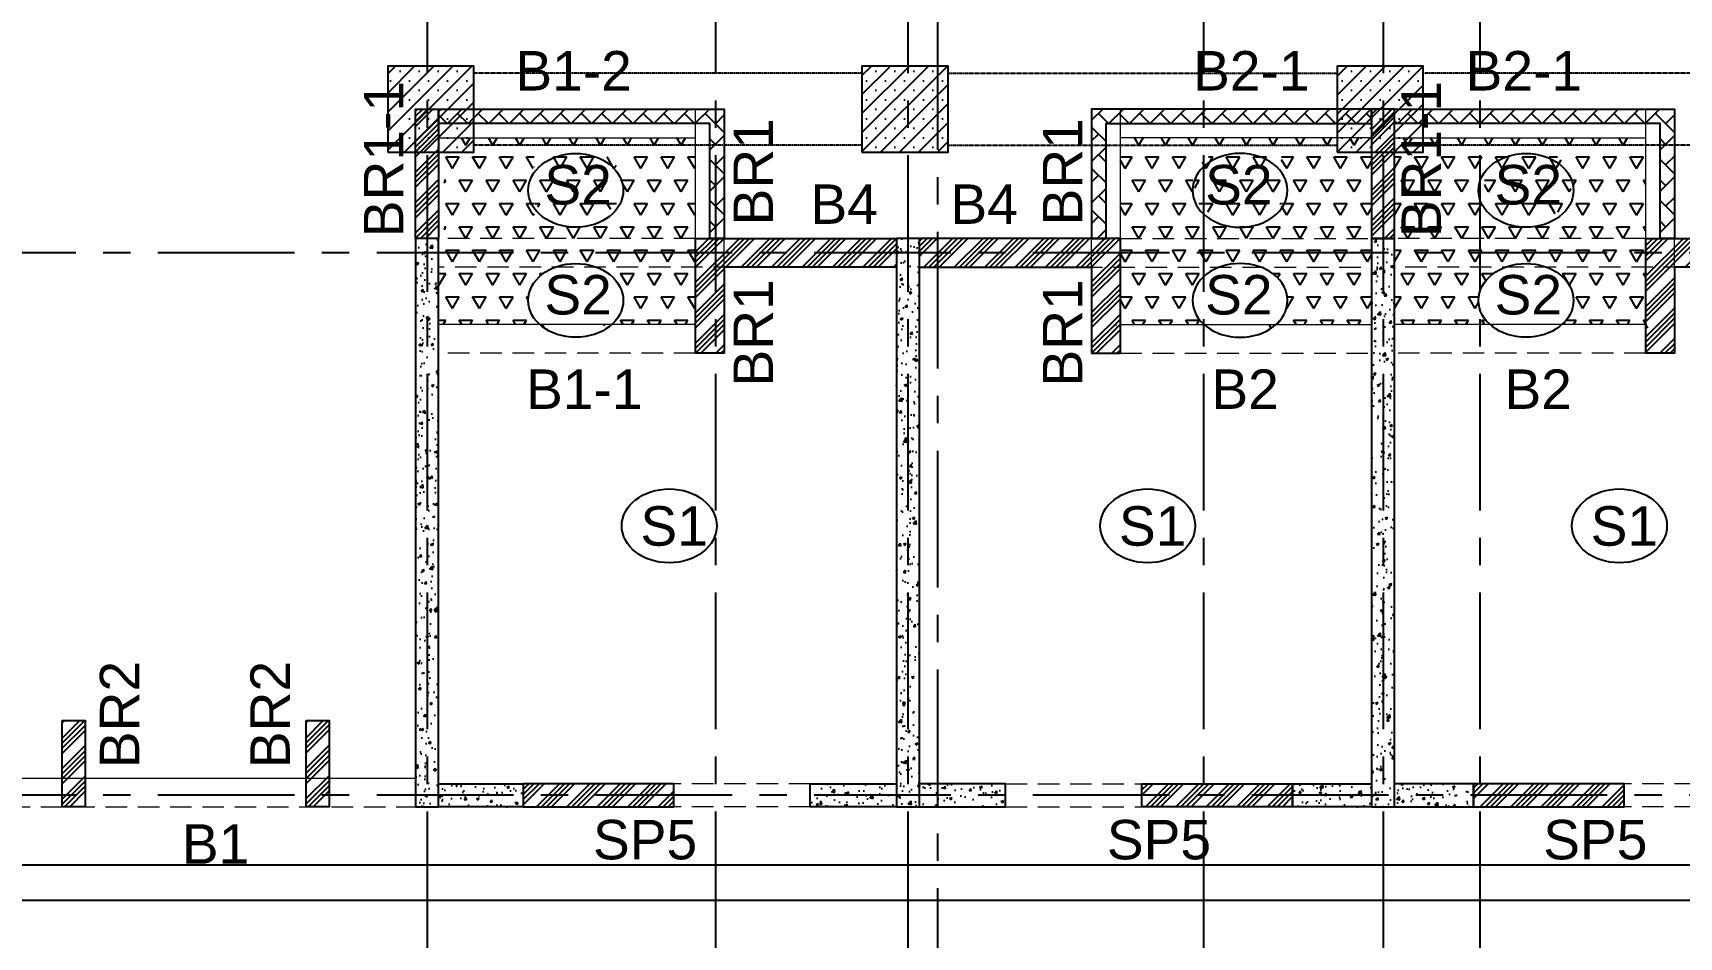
# Model space of a CAD drawing. Header units: inches. Extents: x 278200 to 407749, y -182622 to -96622.
# Drawn here: x 302675 to 314143, y -145961 to -139662 of the extents above; entities that cross this region are included whole.
import ezdxf

# ---------------------------------------------------------------- set-up
doc = ezdxf.new("R2010")
doc.units = ezdxf.units.IN
doc.header["$MEASUREMENT"] = 0
for name, pattern in [('CENTER', [50.8, 31.75, -6.35, 6.35, -6.35]), ('DASHED2', [9.525, 6.35, -3.175]), ('Hidden', [3, 2, -1])]:
    doc.linetypes.add(name, pattern=pattern)
for name, color, linetype in [('160 R.C. WALL HAT', 8, 'Continuous'), ('160 R.C.WALL', 6, 'Continuous'), ('5', 2, 'Continuous'), ('AR-Column', 40, 'Continuous'), ('AR-Hidden', 251, 'DASHED2'), ('BAL. PARAPET WALL', 4, 'Continuous'), ('BEAM TEXT', 4, 'Continuous'), ('DIM', 251, 'Continuous'), ('GRID', 8, 'CENTER'), ('NON S.WALL HATCH', 8, 'Continuous'), ('NON STRUC R.C.WALL', 6, 'Continuous'), ('NON.STRUC.R.C.WALLS', 1, 'Continuous'), ('PARAPET WALL', 4, 'Continuous'), ('SLAB ARROW', 5, 'Continuous'), ('SPANRAL BEAM', 3, 'Continuous'), ('SUNKEN', 8, 'Continuous')]:
    doc.layers.add(name, color=color, linetype=linetype)
for name, color, linetype, lineweight in [('BEAMS', 3, 'Continuous', 0), ('SLAB CIR', 1, 'Continuous', 25), ('SLAB TXT', 3, 'Continuous', 0)]:
    doc.layers.add(name, color=color, linetype=linetype, lineweight=lineweight)
doc.styles.add('T300', font='sanss___.ttf', dxfattribs={"height": 350})
pattern_1 = [(45, (2631098.34, -262874.72), (-106.066017, 106.066017), []), (45, (2631133.7, -262874.72), (-106.066017, 106.066017), []), (45, (2631169.05, -262874.72), (-106.066017, 106.066017), []), (45, (2631204.41, -262874.72), (-106.066017, 106.066017), [])]
pattern_2 = [(60, (2581941.19, -367452.33), (-93.75, 162.379763), [93.75, -93.75]), (120, (2581941.19, -367452.33), (-187.5, 1e-07), [93.75, -93.75]), (0, (2581894.31, -367371.14), (93.75, 162.379763), [93.75, -93.75])]
pattern_3 = [(45, (2626358.34, -262314.72), (-106.066017, 106.066017), []), (45, (2626393.7, -262314.72), (-106.066017, 106.066017), []), (45, (2626429.05, -262314.72), (-106.066017, 106.066017), []), (45, (2626464.41, -262314.72), (-106.066017, 106.066017), [])]
pattern_4 = [(45, (2626358.34, -262274.72), (-106.066017, 106.066017), []), (45, (2626393.7, -262274.72), (-106.066017, 106.066017), []), (45, (2626429.05, -262274.72), (-106.066017, 106.066017), []), (45, (2626464.41, -262274.72), (-106.066017, 106.066017), [])]
pattern_5 = [(315, (808682.01, 1984864.57), (143.684098, -4e-14), [304.8, -101.6]), (45, (808753.85, 1984792.73), (143.684098, -4e-14), [304.8, -101.6])]
pattern_6 = [(50, (2464819.82, 90702.12), (179.315046, -15.688034), [18.75, -206.25]), (355, (2464819.82, 90702.12), (-34.687833, 188.048033), [15, -165]), (100.4514445, (2464834.76, 90700.82), (144.627212, 172.359998), [15.935048, -175.285528]), (46.1842, (2464819.82, 90752.12), (266.810333, -41.37982), [28.125, -309.375]), (96.635635, (2464842.05, 90748.67), (233.665486, 243.52965), [23.902586, -262.92844]), (351.184164, (2464819.82, 90752.12), (233.665486, 243.52965), [22.5, -247.5]), (21, (2464844.82, 90739.62), (149.226763, -100.654723), [18.75, -206.25]), (326, (2464844.82, 90739.62), (60.828833, 181.287511), [15, -165]), (71.451445, (2464857.25, 90731.23), (210.055594, 80.632788), [15.935047, -175.285528]), (37.5, (2464819.816, 90702.12), (3.0399638, 83.2234635), [0, -163, 0, -167.5, 0, -165.625]), (7.5, (2464819.82, 90702.12), (65.7673844, 98.602928), [0, -95.5, 0, -159.25, 0, -63.125]), (327.5, (2464764.066, 90702.12), (133.455609, -5.638718), [0, -62.5, 0, -195, 0, -258.75]), (317.5, (2464739.07, 90702.12), (145.7965423, 25.0262456), [0, -81.25, 0, -129.5, 0, -183.75])]
pattern_7 = [(45, (-131825.64, 75915.45), (-66.29126, 66.29126), []), (45, (-131759.35, 75915.45), (-66.29126, 66.29126), [0, -93.75])]

# ---------------------------------------------------------------- blocks, each defined once
blk = doc.blocks.new('A$C02A55DAE')
at = {"layer": 'NON S.WALL HATCH'}
h = blk.add_hatch(dxfattribs=at)
h.set_pattern_fill('SACNCR', color=256, scale=1000)
h.set_pattern_definition(pattern_7)
h.paths.add_polyline_path([(19886, 600), (20486, 600), (20486, 1200), (19886, 1200)])
h = blk.add_hatch(dxfattribs=at)
h.set_pattern_fill('SACNCR', color=256, scale=1000)
h.set_pattern_definition(pattern_7)
h.paths.add_polyline_path([(23190, 600), (23790, 600), (23790, 1200), (23190, 1200)])
h = blk.add_hatch(dxfattribs=at)
h.set_pattern_fill('SACNCR', color=256, scale=1000)
h.set_pattern_definition(pattern_7)
h.paths.add_polyline_path([(26500, 600), (27100, 600), (27100, 1200), (26500, 1200)])
at = {"layer": 'AR-Column', "color": 4, "elevation": -29}
for points in [[(19886, 600), (20486, 600), (20486, 1200), (19886, 1200)], [(23190, 600), (23790, 600), (23790, 1200), (23190, 1200)], [(26500, 600), (27100, 600), (27100, 1200), (26500, 1200)]]:
    blk.add_lwpolyline(points, close=True, dxfattribs=at)
at = {"layer": 'AR-Hidden', "ltscale": 0.009}
for p, q in [((23196, 1150, -29), (20486, 1150, -29)), ((23784, 1150, -29), (26494, 1150, -29)), ((29816, 1150, -29), (27106, 1150, -29)), ((23196, 650, -29), (20486, 650, -29)), ((23784, 650, -29), (26494, 650, -29)), ((29816, 650, -29), (27106, 650, -29))]:
    blk.add_line(p, q, dxfattribs=at)

msp = doc.modelspace()

# ---------------------------------------------------------------- hatches: boundary and pattern name
at = {"layer": '160 R.C. WALL HAT'}
h = msp.add_hatch(dxfattribs=at)
h.set_pattern_fill('AR-CONC', color=256, scale=25)
h.set_pattern_definition(pattern_6)
h.paths.add_polyline_path([(305500.7, -141093.7), (305340.7, -141093.7), (305340.7, -145053.7), (305500.7, -145053.7)])
h = msp.add_hatch(dxfattribs=at)
h.set_pattern_fill('AR-CONC', color=256, scale=25)
h.set_pattern_definition(pattern_6)
h.paths.add_polyline_path([(308850.7, -141093.7), (308690.7, -141093.7), (308690.7, -145053.7), (308850.7, -145053.7)])
h = msp.add_hatch(dxfattribs=at)
h.set_pattern_fill('AR-CONC', color=256, scale=25)
h.set_pattern_definition(pattern_6)
h.paths.add_polyline_path([(312160.7, -141093.7), (312000.7, -141093.7), (312000.7, -145053.7), (312160.7, -145053.7)])
h = msp.add_hatch(dxfattribs=at)
h.set_pattern_fill('AR-CONC', color=256, scale=25)
h.set_pattern_definition(pattern_6)
h.paths.add_polyline_path([(305500.7, -144893.7), (306090.7, -144893.7), (306090.7, -145053.7), (305500.7, -145053.7)])
h = msp.add_hatch(dxfattribs=at)
h.set_pattern_fill('AR-CONC', color=256, scale=25)
h.set_pattern_definition(pattern_6)
h.paths.add_polyline_path([(308090.7, -144893.7), (308090.7, -145053.7), (308690.7, -145053.7), (308690.7, -144893.7)])
h = msp.add_hatch(dxfattribs=at)
h.set_pattern_fill('AR-CONC', color=256, scale=25)
h.set_pattern_definition(pattern_6)
h.paths.add_polyline_path([(309450.7, -145053.7), (309450.7, -144893.7), (308850.7, -144893.7), (308850.7, -145053.7)])
h = msp.add_hatch(dxfattribs=at)
h.set_pattern_fill('AR-CONC', color=256, scale=25)
h.set_pattern_definition(pattern_6)
h.paths.add_polyline_path([(311450.7, -144893.7), (311450.7, -145053.7), (312000.7, -145053.7), (312000.7, -144893.7)])
h = msp.add_hatch(dxfattribs=at)
h.set_pattern_fill('AR-CONC', color=256, scale=25)
h.set_pattern_definition(pattern_6)
h.paths.add_polyline_path([(312710.7, -144893.7), (312710.7, -145053.7), (312160.7, -145053.7), (312160.7, -144893.7)])
at = {"layer": 'BAL. PARAPET WALL'}
h = msp.add_hatch(dxfattribs=at)
h.set_pattern_fill('AR-HBONE', color=256, angle=-90, style=0)
h.set_pattern_definition([(315, (802062.01, 1984864.57), (143.684098, -4e-14), [304.8, -101.6]), (45, (802133.85, 1984792.73), (143.684098, -4e-14), [304.8, -101.6])])
h.paths.add_polyline_path([(305500.7, -140293.7), (305500.7, -140193.7), (307490.7, -140193.7), (307490.7, -141093.7), (307390.7, -141093.7), (307390.7, -140293.7)])
h = msp.add_hatch(dxfattribs=at)
h.set_pattern_fill('AR-HBONE', color=256, angle=-90, style=0)
h.set_pattern_definition(pattern_5)
h.paths.add_polyline_path([(312000.7, -140293.7), (312000.7, -140193.7), (310050.7, -140193.7), (310050.7, -141093.7), (310150.7, -141093.7), (310150.7, -140293.7)])
h = msp.add_hatch(dxfattribs=at)
h.set_pattern_fill('AR-HBONE', color=256, angle=-90, style=0)
h.set_pattern_definition(pattern_5)
h.paths.add_polyline_path([(312160.7, -140293.7), (312160.7, -140193.7), (314110.7, -140193.7), (314110.7, -141093.7), (314010.7, -141093.7), (314010.7, -140293.7)])
at = {"layer": 'NON STRUC R.C.WALL'}
h = msp.add_hatch(dxfattribs=at)
h.set_pattern_fill('ANSI34', color=1, scale=200)
h.set_pattern_definition(pattern_3)
h.paths.add_polyline_path([(305500.7, -141093.7), (305340.7, -141093.7), (305340.7, -140193.7), (305500.7, -140193.7)])
h = msp.add_hatch(dxfattribs=at)
h.set_pattern_fill('ANSI34', color=1, scale=200)
h.set_pattern_definition(pattern_3)
h.paths.add_polyline_path([(312000.7, -141093.7), (312160.7, -141093.7), (312160.7, -140193.7), (312000.7, -140193.7)])
h = msp.add_hatch(dxfattribs=at)
h.set_pattern_fill('ANSI34', color=1, scale=200)
h.set_pattern_definition(pattern_4)
h.paths.add_polyline_path([(308690.7, -141293.7), (307490.7, -141293.7), (307490.7, -141893.7), (307290.7, -141893.7), (307290.7, -141093.7), (308690.7, -141093.7)])
h = msp.add_hatch(dxfattribs=at)
h.set_pattern_fill('ANSI34', color=1, scale=200)
h.set_pattern_definition(pattern_4)
h.paths.add_polyline_path([(308850.7, -141293.7), (310050.7, -141293.7), (310050.7, -141893.7), (310250.7, -141893.7), (310250.7, -141093.7), (308850.7, -141093.7)])
h = msp.add_hatch(dxfattribs=at)
h.set_pattern_fill('ANSI34', color=1, scale=200)
h.set_pattern_definition(pattern_4)
h.paths.add_polyline_path([(315310.7, -141293.7), (314110.7, -141293.7), (314110.7, -141893.7), (313910.7, -141893.7), (313910.7, -141093.7), (315310.7, -141093.7)])
h = msp.add_hatch(dxfattribs=at)
h.set_pattern_fill('ANSI34', color=1, scale=200)
h.set_pattern_definition(pattern_1)
h.paths.add_polyline_path([(302878.7, -144453.7), (303038.7, -144453.7), (303038.7, -145053.7), (302878.7, -145053.7)])
h = msp.add_hatch(dxfattribs=at)
h.set_pattern_fill('ANSI34', color=1, scale=200)
h.set_pattern_definition(pattern_1)
h.paths.add_polyline_path([(304578.7, -144453.7), (304738.7, -144453.7), (304738.7, -145053.7), (304578.7, -145053.7)])
h = msp.add_hatch(dxfattribs=at)
h.set_pattern_fill('ANSI34', color=1, scale=200)
h.set_pattern_definition(pattern_4)
h.paths.add_polyline_path([(307140.7, -144893.7), (306090.7, -144893.7), (306090.7, -145053.7), (307140.7, -145053.7)])
h = msp.add_hatch(dxfattribs=at)
h.set_pattern_fill('ANSI34', color=1, scale=200)
h.set_pattern_definition(pattern_4)
h.paths.add_polyline_path([(310400.7, -144893.7), (311450.7, -144893.7), (311450.7, -145053.7), (310400.7, -145053.7)])
h = msp.add_hatch(dxfattribs=at)
h.set_pattern_fill('ANSI34', color=1, scale=200)
h.set_pattern_definition(pattern_4)
h.paths.add_polyline_path([(313760.7, -144893.7), (312710.7, -144893.7), (312710.7, -145053.7), (313760.7, -145053.7)])
at = {"layer": 'SUNKEN'}
h = msp.add_hatch(dxfattribs=at)
h.set_pattern_fill('TRIANG', color=256, scale=500)
h.set_pattern_definition(pattern_2)
h.paths.add_polyline_path([(305540.7, -140393.7), (307290.7, -140393.7), (307290.7, -141093.7), (305540.7, -141093.7)])
edge = h.paths.add_edge_path(flags=16)
edge.add_ellipse((306456.7, -140719.4), major_axis=(-331, 0), ratio=0.77685, start_angle=0, end_angle=360)
h.paths.add_polyline_path([(305500.7, -141093.7), (307290.7, -141093.7), (307290.7, -141293.7), (305500.7, -141293.7)])
h.paths.add_polyline_path([(306167.1, -140937.5), (306167.1, -140506.4), (306772.2, -140506.4), (306772.2, -140937.5)], flags=16)
edge = h.paths.add_edge_path()
edge.add_line((306298.9, -141300), (306287.4, -141305.1))
edge.add_line((306287.4, -141305.1), (306276.3, -141310.5))
edge.add_line((306276.3, -141310.5), (306265.4, -141316.2))
edge.add_line((306265.4, -141316.2), (306254.8, -141322.3))
edge.add_line((306254.8, -141322.3), (306244.5, -141328.7))
edge.add_line((306244.5, -141328.7), (306234.6, -141335.4))
edge.add_line((306234.6, -141335.4), (306225, -141342.4))
edge.add_line((306225, -141342.4), (306215.8, -141349.7))
edge.add_line((306215.8, -141349.7), (306207, -141357.3))
edge.add_line((306207, -141357.3), (306198.5, -141365.2))
edge.add_line((306198.5, -141365.2), (306190.5, -141373.3))
edge.add_line((306190.5, -141373.3), (306182.9, -141381.6))
edge.add_line((306182.9, -141381.6), (306175.7, -141390.2))
edge.add_line((306175.7, -141390.2), (306169, -141399))
edge.add_line((306169, -141399), (306162.7, -141407.9))
edge.add_line((306162.7, -141407.9), (306156.9, -141417.1))
edge.add_line((306156.9, -141417.1), (306151.5, -141426.5))
edge.add_line((306151.5, -141426.5), (306146.7, -141436))
edge.add_line((306146.7, -141436), (306142.3, -141445.6))
edge.add_line((306142.3, -141445.6), (306138.5, -141455.4))
edge.add_line((306138.5, -141455.4), (306135.1, -141465.3))
edge.add_line((306135.1, -141465.3), (306132.2, -141475.3))
edge.add_line((306132.2, -141475.3), (306129.9, -141485.3))
edge.add_line((306129.9, -141485.3), (306128.1, -141495.4))
edge.add_line((306128.1, -141495.4), (306126.8, -141505.6))
edge.add_line((306126.8, -141505.6), (306126, -141515.8))
edge.add_line((306126, -141515.8), (306125.7, -141526))
edge.add_line((306125.7, -141526), (306126, -141536.3))
edge.add_line((306126, -141536.3), (306126.8, -141546.5))
edge.add_line((306126.8, -141546.5), (306128.1, -141556.7))
edge.add_line((306128.1, -141556.7), (306129.9, -141566.8))
edge.add_line((306129.9, -141566.8), (306132.2, -141576.8))
edge.add_line((306132.2, -141576.8), (306135.1, -141586.8))
edge.add_line((306135.1, -141586.8), (306138.5, -141596.7))
edge.add_line((306138.5, -141596.7), (306142.3, -141606.5))
edge.add_line((306142.3, -141606.5), (306146.7, -141616.1))
edge.add_line((306146.7, -141616.1), (306151.5, -141625.6))
edge.add_line((306151.5, -141625.6), (306156.9, -141635))
edge.add_line((306156.9, -141635), (306162.7, -141644.2))
edge.add_line((306162.7, -141644.2), (306169, -141653.1))
edge.add_line((306169, -141653.1), (306175.7, -141661.9))
edge.add_line((306175.7, -141661.9), (306182.9, -141670.5))
edge.add_line((306182.9, -141670.5), (306190.5, -141678.8))
edge.add_line((306190.5, -141678.8), (306198.5, -141686.9))
edge.add_line((306198.5, -141686.9), (306207, -141694.8))
edge.add_line((306207, -141694.8), (306215.8, -141702.4))
edge.add_line((306215.8, -141702.4), (306225, -141709.7))
edge.add_line((306225, -141709.7), (306234.6, -141716.7))
edge.add_line((306234.6, -141716.7), (306244.5, -141723.4))
edge.add_line((306244.5, -141723.4), (306254.8, -141729.8))
edge.add_line((306254.8, -141729.8), (306261.6, -141733.7))
edge.add_line((306261.6, -141693.7), (305500.7, -141693.7))
edge.add_line((305500.7, -141693.7), (305500.7, -141293.7))
edge.add_line((305500.7, -141293.7), (306315.1, -141293.7))
edge.add_line((306315.1, -141293.7), (306310.6, -141295.3))
edge.add_line((306310.6, -141295.3), (306298.9, -141300))
edge = h.paths.add_edge_path()
edge.add_line((306602.9, -141295.3), (306598.4, -141293.7))
edge.add_line((306598.4, -141293.7), (307330.7, -141293.7))
edge.add_line((307290.7, -141293.7), (307290.7, -141733.7))
edge.add_line((307330.7, -141693.7), (306651.8, -141693.7))
edge.add_line((306651.8, -141693.7), (306658.6, -141729.8))
edge.add_line((306658.6, -141729.8), (306668.9, -141723.4))
edge.add_line((306668.9, -141723.4), (306678.8, -141716.7))
edge.add_line((306678.8, -141716.7), (306688.4, -141709.7))
edge.add_line((306688.4, -141709.7), (306697.6, -141702.4))
edge.add_line((306697.6, -141702.4), (306706.5, -141694.8))
edge.add_line((306706.5, -141694.8), (306714.9, -141686.9))
edge.add_line((306714.9, -141686.9), (306722.9, -141678.8))
edge.add_line((306722.9, -141678.8), (306730.6, -141670.5))
edge.add_line((306730.6, -141670.5), (306737.7, -141661.9))
edge.add_line((306737.7, -141661.9), (306744.5, -141653.1))
edge.add_line((306744.5, -141653.1), (306750.7, -141644.2))
edge.add_line((306750.7, -141644.2), (306756.5, -141635))
edge.add_line((306756.5, -141635), (306761.9, -141625.6))
edge.add_line((306761.9, -141625.6), (306766.7, -141616.1))
edge.add_line((306766.7, -141616.1), (306771.1, -141606.5))
edge.add_line((306771.1, -141606.5), (306775, -141596.7))
edge.add_line((306775, -141596.7), (306778.3, -141586.8))
edge.add_line((306778.3, -141586.8), (306781.2, -141576.8))
edge.add_line((306781.2, -141576.8), (306783.5, -141566.8))
edge.add_line((306783.5, -141566.8), (306785.4, -141556.7))
edge.add_line((306785.4, -141556.7), (306786.7, -141546.5))
edge.add_line((306786.7, -141546.5), (306787.5, -141536.3))
edge.add_line((306787.5, -141536.3), (306787.7, -141526))
edge.add_line((306787.7, -141526), (306787.5, -141515.8))
edge.add_line((306787.5, -141515.8), (306786.7, -141505.6))
edge.add_line((306786.7, -141505.6), (306785.4, -141495.4))
edge.add_line((306785.4, -141495.4), (306783.5, -141485.3))
edge.add_line((306783.5, -141485.3), (306781.2, -141475.3))
edge.add_line((306781.2, -141475.3), (306778.3, -141465.3))
edge.add_line((306778.3, -141465.3), (306775, -141455.4))
edge.add_line((306775, -141455.4), (306771.1, -141445.6))
edge.add_line((306771.1, -141445.6), (306766.7, -141436))
edge.add_line((306766.7, -141436), (306761.9, -141426.5))
edge.add_line((306761.9, -141426.5), (306756.5, -141417.1))
edge.add_line((306756.5, -141417.1), (306750.7, -141407.9))
edge.add_line((306750.7, -141407.9), (306744.5, -141399))
edge.add_line((306744.5, -141399), (306737.7, -141390.2))
edge.add_line((306737.7, -141390.2), (306730.6, -141381.6))
edge.add_line((306730.6, -141381.6), (306722.9, -141373.3))
edge.add_line((306722.9, -141373.3), (306714.9, -141365.2))
edge.add_line((306714.9, -141365.2), (306706.5, -141357.3))
edge.add_line((306706.5, -141357.3), (306697.6, -141349.7))
edge.add_line((306697.6, -141349.7), (306688.4, -141342.4))
edge.add_line((306688.4, -141342.4), (306678.8, -141335.4))
edge.add_line((306678.8, -141335.4), (306668.9, -141328.7))
edge.add_line((306668.9, -141328.7), (306658.6, -141322.3))
edge.add_line((306658.6, -141322.3), (306648.1, -141316.2))
edge.add_line((306648.1, -141316.2), (306637.2, -141310.5))
edge.add_line((306637.2, -141310.5), (306626, -141305.1))
edge.add_line((306626, -141305.1), (306614.6, -141300))
edge.add_line((306614.6, -141300), (306602.9, -141295.3))
h = msp.add_hatch(dxfattribs=at)
h.set_pattern_fill('TRIANG', color=256, scale=500)
h.set_pattern_definition(pattern_2)
h.paths.add_polyline_path([(312000.7, -140393.7), (310250.7, -140393.7), (310250.7, -141093.7), (312000.7, -141093.7)])
edge = h.paths.add_edge_path(flags=16)
edge.add_ellipse((311084.6, -140719.4), major_axis=(331, 0), ratio=0.77685, start_angle=0, end_angle=360, ccw=False)
h.paths.add_polyline_path([(312000.7, -141093.7), (310250.7, -141093.7), (310250.7, -141293.7), (312000.7, -141293.7)])
h.paths.add_polyline_path([(311374.3, -140937.5), (311374.3, -140506.4), (310769.2, -140506.4), (310769.2, -140937.5)], flags=16)
edge = h.paths.add_edge_path()
edge.add_line((311242.5, -141300), (311253.9, -141305.1))
edge.add_line((311253.9, -141305.1), (311265.1, -141310.5))
edge.add_line((311265.1, -141310.5), (311276, -141316.2))
edge.add_line((311276, -141316.2), (311286.6, -141322.3))
edge.add_line((311286.6, -141322.3), (311296.8, -141328.7))
edge.add_line((311296.8, -141328.7), (311306.8, -141335.4))
edge.add_line((311306.8, -141335.4), (311316.3, -141342.4))
edge.add_line((311316.3, -141342.4), (311325.6, -141349.7))
edge.add_line((311325.6, -141349.7), (311334.4, -141357.3))
edge.add_line((311334.4, -141357.3), (311342.8, -141365.2))
edge.add_line((311342.8, -141365.2), (311350.9, -141373.3))
edge.add_line((311350.9, -141373.3), (311358.5, -141381.6))
edge.add_line((311358.5, -141381.6), (311365.6, -141390.2))
edge.add_line((311365.6, -141390.2), (311372.4, -141399))
edge.add_line((311372.4, -141399), (311378.7, -141407.9))
edge.add_line((311378.7, -141407.9), (311384.5, -141417.1))
edge.add_line((311384.5, -141417.1), (311389.8, -141426.5))
edge.add_line((311389.8, -141426.5), (311394.7, -141436))
edge.add_line((311394.7, -141436), (311399, -141445.6))
edge.add_line((311399, -141445.6), (311402.9, -141455.4))
edge.add_line((311402.9, -141455.4), (311406.3, -141465.3))
edge.add_line((311406.3, -141465.3), (311409.1, -141475.3))
edge.add_line((311409.1, -141475.3), (311411.5, -141485.3))
edge.add_line((311411.5, -141485.3), (311413.3, -141495.4))
edge.add_line((311413.3, -141495.4), (311414.6, -141505.6))
edge.add_line((311414.6, -141505.6), (311415.4, -141515.8))
edge.add_line((311415.4, -141515.8), (311415.6, -141526))
edge.add_line((311415.6, -141526), (311415.4, -141536.3))
edge.add_line((311415.4, -141536.3), (311414.6, -141546.5))
edge.add_line((311414.6, -141546.5), (311413.3, -141556.7))
edge.add_line((311413.3, -141556.7), (311411.5, -141566.8))
edge.add_line((311411.5, -141566.8), (311409.1, -141576.8))
edge.add_line((311409.1, -141576.8), (311406.3, -141586.8))
edge.add_line((311406.3, -141586.8), (311402.9, -141596.7))
edge.add_line((311402.9, -141596.7), (311399, -141606.5))
edge.add_line((311399, -141606.5), (311394.7, -141616.1))
edge.add_line((311394.7, -141616.1), (311389.8, -141625.6))
edge.add_line((311389.8, -141625.6), (311384.5, -141635))
edge.add_line((311384.5, -141635), (311378.7, -141644.2))
edge.add_line((311378.7, -141644.2), (311372.4, -141653.1))
edge.add_line((311372.4, -141653.1), (311365.6, -141661.9))
edge.add_line((311365.6, -141661.9), (311358.5, -141670.5))
edge.add_line((311358.5, -141670.5), (311350.9, -141678.8))
edge.add_line((311350.9, -141678.8), (311342.8, -141686.9))
edge.add_line((311342.8, -141686.9), (311334.4, -141694.8))
edge.add_line((311334.4, -141694.8), (311325.6, -141702.4))
edge.add_line((311325.6, -141702.4), (311316.3, -141709.7))
edge.add_line((311316.3, -141709.7), (311306.8, -141716.7))
edge.add_line((311306.8, -141716.7), (311296.8, -141723.4))
edge.add_line((311296.8, -141723.4), (311286.6, -141729.8))
edge.add_line((311286.6, -141729.8), (311279.8, -141733.7))
edge.add_line((311279.8, -141693.7), (312000.7, -141693.7))
edge.add_line((312000.7, -141693.7), (312000.7, -141293.7))
edge.add_line((312000.7, -141293.7), (311226.3, -141293.7))
edge.add_line((311226.3, -141293.7), (311230.8, -141295.3))
edge.add_line((311230.8, -141295.3), (311242.5, -141300))
edge = h.paths.add_edge_path()
edge.add_line((310938.5, -141295.3), (310943, -141293.7))
edge.add_line((310943, -141293.7), (310210.7, -141293.7))
edge.add_line((310250.7, -141293.7), (310250.7, -141733.7))
edge.add_line((310210.7, -141693.7), (310889.5, -141693.7))
edge.add_line((310889.5, -141693.7), (310882.7, -141729.8))
edge.add_line((310882.7, -141729.8), (310872.4, -141723.4))
edge.add_line((310872.4, -141723.4), (310862.5, -141716.7))
edge.add_line((310862.5, -141716.7), (310852.9, -141709.7))
edge.add_line((310852.9, -141709.7), (310843.7, -141702.4))
edge.add_line((310843.7, -141702.4), (310834.9, -141694.8))
edge.add_line((310834.9, -141694.8), (310826.4, -141686.9))
edge.add_line((310826.4, -141686.9), (310818.4, -141678.8))
edge.add_line((310818.4, -141678.8), (310810.8, -141670.5))
edge.add_line((310810.8, -141670.5), (310803.6, -141661.9))
edge.add_line((310803.6, -141661.9), (310796.9, -141653.1))
edge.add_line((310796.9, -141653.1), (310790.6, -141644.2))
edge.add_line((310790.6, -141644.2), (310784.8, -141635))
edge.add_line((310784.8, -141635), (310779.5, -141625.6))
edge.add_line((310779.5, -141625.6), (310774.6, -141616.1))
edge.add_line((310774.6, -141616.1), (310770.2, -141606.5))
edge.add_line((310770.2, -141606.5), (310766.4, -141596.7))
edge.add_line((310766.4, -141596.7), (310763, -141586.8))
edge.add_line((310763, -141586.8), (310760.2, -141576.8))
edge.add_line((310760.2, -141576.8), (310757.8, -141566.8))
edge.add_line((310757.8, -141566.8), (310756, -141556.7))
edge.add_line((310756, -141556.7), (310754.7, -141546.5))
edge.add_line((310754.7, -141546.5), (310753.9, -141536.3))
edge.add_line((310753.9, -141536.3), (310753.6, -141526))
edge.add_line((310753.6, -141526), (310753.9, -141515.8))
edge.add_line((310753.9, -141515.8), (310754.7, -141505.6))
edge.add_line((310754.7, -141505.6), (310756, -141495.4))
edge.add_line((310756, -141495.4), (310757.8, -141485.3))
edge.add_line((310757.8, -141485.3), (310760.2, -141475.3))
edge.add_line((310760.2, -141475.3), (310763, -141465.3))
edge.add_line((310763, -141465.3), (310766.4, -141455.4))
edge.add_line((310766.4, -141455.4), (310770.2, -141445.6))
edge.add_line((310770.2, -141445.6), (310774.6, -141436))
edge.add_line((310774.6, -141436), (310779.5, -141426.5))
edge.add_line((310779.5, -141426.5), (310784.8, -141417.1))
edge.add_line((310784.8, -141417.1), (310790.6, -141407.9))
edge.add_line((310790.6, -141407.9), (310796.9, -141399))
edge.add_line((310796.9, -141399), (310803.6, -141390.2))
edge.add_line((310803.6, -141390.2), (310810.8, -141381.6))
edge.add_line((310810.8, -141381.6), (310818.4, -141373.3))
edge.add_line((310818.4, -141373.3), (310826.4, -141365.2))
edge.add_line((310826.4, -141365.2), (310834.9, -141357.3))
edge.add_line((310834.9, -141357.3), (310843.7, -141349.7))
edge.add_line((310843.7, -141349.7), (310852.9, -141342.4))
edge.add_line((310852.9, -141342.4), (310862.5, -141335.4))
edge.add_line((310862.5, -141335.4), (310872.4, -141328.7))
edge.add_line((310872.4, -141328.7), (310882.7, -141322.3))
edge.add_line((310882.7, -141322.3), (310893.3, -141316.2))
edge.add_line((310893.3, -141316.2), (310904.2, -141310.5))
edge.add_line((310904.2, -141310.5), (310915.3, -141305.1))
edge.add_line((310915.3, -141305.1), (310926.8, -141300))
edge.add_line((310926.8, -141300), (310938.5, -141295.3))
h = msp.add_hatch(dxfattribs=at)
h.set_pattern_fill('TRIANG', color=256, scale=500)
h.set_pattern_definition(pattern_2)
h.paths.add_polyline_path([(312160.7, -140393.7), (313910.7, -140393.7), (313910.7, -141093.7), (312160.7, -141093.7)])
edge = h.paths.add_edge_path(flags=16)
edge.add_ellipse((313076.7, -140719.4), major_axis=(-331, 0), ratio=0.77685, start_angle=0, end_angle=360)
h.paths.add_polyline_path([(312160.7, -141093.7), (313910.7, -141093.7), (313910.7, -141293.7), (312160.7, -141293.7)])
h.paths.add_polyline_path([(312787.1, -140937.5), (312787.1, -140506.4), (313392.2, -140506.4), (313392.2, -140937.5)], flags=16)
edge = h.paths.add_edge_path()
edge.add_line((312918.9, -141300), (312907.4, -141305.1))
edge.add_line((312907.4, -141305.1), (312896.3, -141310.5))
edge.add_line((312896.3, -141310.5), (312885.4, -141316.2))
edge.add_line((312885.4, -141316.2), (312874.8, -141322.3))
edge.add_line((312874.8, -141322.3), (312864.5, -141328.7))
edge.add_line((312864.5, -141328.7), (312854.6, -141335.4))
edge.add_line((312854.6, -141335.4), (312845, -141342.4))
edge.add_line((312845, -141342.4), (312835.8, -141349.7))
edge.add_line((312835.8, -141349.7), (312827, -141357.3))
edge.add_line((312827, -141357.3), (312818.5, -141365.2))
edge.add_line((312818.5, -141365.2), (312810.5, -141373.3))
edge.add_line((312810.5, -141373.3), (312802.9, -141381.6))
edge.add_line((312802.9, -141381.6), (312795.7, -141390.2))
edge.add_line((312795.7, -141390.2), (312789, -141399))
edge.add_line((312789, -141399), (312782.7, -141407.9))
edge.add_line((312782.7, -141407.9), (312776.9, -141417.1))
edge.add_line((312776.9, -141417.1), (312771.5, -141426.5))
edge.add_line((312771.5, -141426.5), (312766.7, -141436))
edge.add_line((312766.7, -141436), (312762.3, -141445.6))
edge.add_line((312762.3, -141445.6), (312758.5, -141455.4))
edge.add_line((312758.5, -141455.4), (312755.1, -141465.3))
edge.add_line((312755.1, -141465.3), (312752.2, -141475.3))
edge.add_line((312752.2, -141475.3), (312749.9, -141485.3))
edge.add_line((312749.9, -141485.3), (312748.1, -141495.4))
edge.add_line((312748.1, -141495.4), (312746.8, -141505.6))
edge.add_line((312746.8, -141505.6), (312746, -141515.8))
edge.add_line((312746, -141515.8), (312745.7, -141526))
edge.add_line((312745.7, -141526), (312746, -141536.3))
edge.add_line((312746, -141536.3), (312746.8, -141546.5))
edge.add_line((312746.8, -141546.5), (312748.1, -141556.7))
edge.add_line((312748.1, -141556.7), (312749.9, -141566.8))
edge.add_line((312749.9, -141566.8), (312752.2, -141576.8))
edge.add_line((312752.2, -141576.8), (312755.1, -141586.8))
edge.add_line((312755.1, -141586.8), (312758.5, -141596.7))
edge.add_line((312758.5, -141596.7), (312762.3, -141606.5))
edge.add_line((312762.3, -141606.5), (312766.7, -141616.1))
edge.add_line((312766.7, -141616.1), (312771.5, -141625.6))
edge.add_line((312771.5, -141625.6), (312776.9, -141635))
edge.add_line((312776.9, -141635), (312782.7, -141644.2))
edge.add_line((312782.7, -141644.2), (312789, -141653.1))
edge.add_line((312789, -141653.1), (312795.7, -141661.9))
edge.add_line((312795.7, -141661.9), (312802.9, -141670.5))
edge.add_line((312802.9, -141670.5), (312810.5, -141678.8))
edge.add_line((312810.5, -141678.8), (312818.5, -141686.9))
edge.add_line((312818.5, -141686.9), (312827, -141694.8))
edge.add_line((312827, -141694.8), (312835.8, -141702.4))
edge.add_line((312835.8, -141702.4), (312845, -141709.7))
edge.add_line((312845, -141709.7), (312854.6, -141716.7))
edge.add_line((312854.6, -141716.7), (312864.5, -141723.4))
edge.add_line((312864.5, -141723.4), (312874.8, -141729.8))
edge.add_line((312874.8, -141729.8), (312881.6, -141733.7))
edge.add_line((312881.6, -141693.7), (312160.7, -141693.7))
edge.add_line((312160.7, -141693.7), (312160.7, -141293.7))
edge.add_line((312160.7, -141293.7), (312935.1, -141293.7))
edge.add_line((312935.1, -141293.7), (312930.6, -141295.3))
edge.add_line((312930.6, -141295.3), (312918.9, -141300))
edge = h.paths.add_edge_path()
edge.add_line((313222.9, -141295.3), (313218.4, -141293.7))
edge.add_line((313218.4, -141293.7), (313950.7, -141293.7))
edge.add_line((313910.7, -141293.7), (313910.7, -141733.7))
edge.add_line((313950.7, -141693.7), (313271.8, -141693.7))
edge.add_line((313271.8, -141693.7), (313278.6, -141729.8))
edge.add_line((313278.6, -141729.8), (313288.9, -141723.4))
edge.add_line((313288.9, -141723.4), (313298.8, -141716.7))
edge.add_line((313298.8, -141716.7), (313308.4, -141709.7))
edge.add_line((313308.4, -141709.7), (313317.6, -141702.4))
edge.add_line((313317.6, -141702.4), (313326.5, -141694.8))
edge.add_line((313326.5, -141694.8), (313334.9, -141686.9))
edge.add_line((313334.9, -141686.9), (313342.9, -141678.8))
edge.add_line((313342.9, -141678.8), (313350.6, -141670.5))
edge.add_line((313350.6, -141670.5), (313357.7, -141661.9))
edge.add_line((313357.7, -141661.9), (313364.5, -141653.1))
edge.add_line((313364.5, -141653.1), (313370.7, -141644.2))
edge.add_line((313370.7, -141644.2), (313376.5, -141635))
edge.add_line((313376.5, -141635), (313381.9, -141625.6))
edge.add_line((313381.9, -141625.6), (313386.7, -141616.1))
edge.add_line((313386.7, -141616.1), (313391.1, -141606.5))
edge.add_line((313391.1, -141606.5), (313395, -141596.7))
edge.add_line((313395, -141596.7), (313398.3, -141586.8))
edge.add_line((313398.3, -141586.8), (313401.2, -141576.8))
edge.add_line((313401.2, -141576.8), (313403.5, -141566.8))
edge.add_line((313403.5, -141566.8), (313405.4, -141556.7))
edge.add_line((313405.4, -141556.7), (313406.7, -141546.5))
edge.add_line((313406.7, -141546.5), (313407.5, -141536.3))
edge.add_line((313407.5, -141536.3), (313407.7, -141526))
edge.add_line((313407.7, -141526), (313407.5, -141515.8))
edge.add_line((313407.5, -141515.8), (313406.7, -141505.6))
edge.add_line((313406.7, -141505.6), (313405.4, -141495.4))
edge.add_line((313405.4, -141495.4), (313403.5, -141485.3))
edge.add_line((313403.5, -141485.3), (313401.2, -141475.3))
edge.add_line((313401.2, -141475.3), (313398.3, -141465.3))
edge.add_line((313398.3, -141465.3), (313395, -141455.4))
edge.add_line((313395, -141455.4), (313391.1, -141445.6))
edge.add_line((313391.1, -141445.6), (313386.7, -141436))
edge.add_line((313386.7, -141436), (313381.9, -141426.5))
edge.add_line((313381.9, -141426.5), (313376.5, -141417.1))
edge.add_line((313376.5, -141417.1), (313370.7, -141407.9))
edge.add_line((313370.7, -141407.9), (313364.5, -141399))
edge.add_line((313364.5, -141399), (313357.7, -141390.2))
edge.add_line((313357.7, -141390.2), (313350.6, -141381.6))
edge.add_line((313350.6, -141381.6), (313342.9, -141373.3))
edge.add_line((313342.9, -141373.3), (313334.9, -141365.2))
edge.add_line((313334.9, -141365.2), (313326.5, -141357.3))
edge.add_line((313326.5, -141357.3), (313317.6, -141349.7))
edge.add_line((313317.6, -141349.7), (313308.4, -141342.4))
edge.add_line((313308.4, -141342.4), (313298.8, -141335.4))
edge.add_line((313298.8, -141335.4), (313288.9, -141328.7))
edge.add_line((313288.9, -141328.7), (313278.6, -141322.3))
edge.add_line((313278.6, -141322.3), (313268.1, -141316.2))
edge.add_line((313268.1, -141316.2), (313257.2, -141310.5))
edge.add_line((313257.2, -141310.5), (313246, -141305.1))
edge.add_line((313246, -141305.1), (313234.6, -141300))
edge.add_line((313234.6, -141300), (313222.9, -141295.3))

# ---------------------------------------------------------------- linework, layer by layer
at = {"layer": '160 R.C.WALL'}
for p, q in [((305500.7, -144893.7, 14.7), (306090.7, -144893.7, 14.7)), ((306090.7, -144893.7, 14.7), (306090.7, -145053.7, 14.7)), ((306090.7, -145053.7, 14.7), (305500.7, -145053.7, 14.7))]:
    msp.add_line(p, q, dxfattribs=at)
at = {"layer": '160 R.C.WALL', "elevation": 14.7}
for points in [[(305340.7, -145053.7), (305500.7, -145053.7), (305500.7, -141093.7), (305340.7, -141093.7)], [(308690.7, -145053.7), (308850.7, -145053.7), (308850.7, -141093.7), (308690.7, -141093.7)], [(312000.7, -145053.7), (312160.7, -145053.7), (312160.7, -141093.7), (312000.7, -141093.7)]]:
    msp.add_lwpolyline(points, close=True, dxfattribs=at)
for points in [[(308690.7, -145053.7), (308090.7, -145053.7), (308090.7, -144893.7), (308690.7, -144893.7)], [(308850.7, -145053.7), (309450.7, -145053.7), (309450.7, -144893.7), (308850.7, -144893.7)], [(312000.7, -145053.7), (311450.7, -145053.7), (311450.7, -144893.7), (312000.7, -144893.7)], [(312160.7, -145053.7), (312710.7, -145053.7), (312710.7, -144893.7), (312160.7, -144893.7)]]:
    msp.add_lwpolyline(points, dxfattribs=at)
at = {"layer": '5'}
msp.add_line((285490.7, -145705, 14.7), (318217.6, -145705, 14.7), dxfattribs=at)
at = {"layer": 'BAL. PARAPET WALL', "elevation": 14.7}
for points in [[(305500.7, -140293.7), (305500.7, -140193.7), (307490.7, -140193.7), (307490.7, -141093.7), (307390.7, -141093.7), (307390.7, -140293.7), (305500.7, -140293.7)], [(312000.7, -140293.7), (312000.7, -140193.7), (310050.7, -140193.7), (310050.7, -141093.7), (310150.7, -141093.7), (310150.7, -140293.7), (312000.7, -140293.7)], [(312160.7, -140293.7), (312160.7, -140193.7), (314110.7, -140193.7), (314110.7, -141093.7), (314010.7, -141093.7), (314010.7, -140293.7), (312160.7, -140293.7)]]:
    msp.add_lwpolyline(points, dxfattribs=at)
at = {"layer": 'BEAMS', "color": 4, "linetype": 'Continuous', "ltscale": 0.01}
for p, q in [((305500.7, -140193.7, 14.7), (307490.7, -140193.7, 14.7)), ((307290.7, -141893.7, 14.7), (307290.7, -140193.7, 14.7)), ((307490.7, -141893.7, 14.7), (307490.7, -140193.7, 14.7)), ((310050.7, -141893.7, 14.7), (310050.7, -140193.7, 14.7)), ((312000.7, -140193.7, 14.7), (310050.7, -140193.7, 14.7)), ((310250.7, -141893.7, 14.7), (310250.7, -140193.7, 14.7)), ((312160.7, -140193.7, 14.7), (314110.7, -140193.7, 14.7)), ((313910.7, -141893.7, 14.7), (313910.7, -140193.7, 14.7)), ((314110.7, -141893.7, 14.7), (314110.7, -140193.7, 14.7)), ((305500.7, -140393.7, 14.7), (307290.7, -140393.7, 14.7)), ((312000.7, -140393.7, 14.7), (310250.7, -140393.7, 14.7)), ((312160.7, -140393.7, 14.7), (313910.7, -140393.7, 14.7)), ((308690.7, -141093.7, 14.7), (307290.7, -141093.7, 14.7)), ((308850.7, -141093.7, 14.7), (310250.7, -141093.7, 14.7)), ((315310.7, -141093.7, 14.7), (313910.7, -141093.7, 14.7)), ((307290.7, -141693.7, 14.7), (305500.7, -141693.7, 14.7)), ((310250.7, -141693.7, 14.7), (312000.7, -141693.7, 14.7)), ((313910.7, -141693.7, 14.7), (312160.7, -141693.7, 14.7)), ((302280.7, -144853.7, 14.7), (305340.7, -144853.7, 14.7))]:
    msp.add_line(p, q, dxfattribs=at)
at = {"layer": 'BEAMS', "linetype": 'Hidden', "ltscale": 75}
for p, q in [((307290.7, -141093.7, 14.7), (305500.7, -141093.7, 14.7)), ((310250.7, -141093.7, 14.7), (312000.7, -141093.7, 14.7)), ((313910.7, -141093.7, 14.7), (312160.7, -141093.7, 14.7)), ((308690.7, -141293.7, 14.7), (305500.7, -141293.7, 14.7)), ((308850.7, -141293.7, 14.7), (312000.7, -141293.7, 14.7)), ((315310.7, -141293.7, 14.7), (312160.7, -141293.7, 14.7)), ((307290.7, -141893.7, 14.7), (305500.7, -141893.7, 14.7)), ((310250.7, -141893.7, 14.7), (312000.7, -141893.7, 14.7)), ((313910.7, -141893.7, 14.7), (312160.7, -141893.7, 14.7)), ((308090.7, -144893.7, 14.7), (306090.7, -144893.7, 14.7)), ((309450.7, -144893.7, 14.7), (311450.7, -144893.7, 14.7)), ((314710.7, -144893.7, 14.7), (312710.7, -144893.7, 14.7)), ((302280.7, -145053.7, 14.7), (305340.7, -145053.7, 14.7)), ((308090.7, -145053.7, 14.7), (306090.7, -145053.7, 14.7)), ((309450.7, -145053.7, 14.7), (311450.7, -145053.7, 14.7)), ((314710.7, -145053.7, 14.7), (312710.7, -145053.7, 14.7))]:
    msp.add_line(p, q, dxfattribs=at)
at = {"layer": 'GRID', "ltscale": 30}
for p, q in [((305420.7, -134417.5, 14.7), (305420.7, -165454.1, 14.7)), ((307430.7, -134417.5, 14.7), (307430.7, -165454.1, 14.7)), ((308770.7, -134417.5, 14.7), (308770.7, -165454.1, 14.7)), ((310830.9, -134417.5, 14.7), (310830.9, -165454.1, 14.7)), ((312080.7, -134417.5, 14.7), (312080.7, -165454.1, 14.7)), ((312755.7, -134417.5, 14.7), (312755.7, -165454.1, 14.7)), ((308975.7, -134952.8, 14.7), (308975.7, -165454.1, 14.7)), ((366982.1, -141193.7, 14.7), (280837.7, -141193.7, 14.7)), ((366982.1, -144973.7, 14.7), (280837.7, -144973.7, 14.7))]:
    msp.add_line(p, q, dxfattribs=at)
at = {"layer": 'NON.STRUC.R.C.WALLS', "elevation": 14.7}
for points in [[(305500.7, -141093.7), (305340.7, -141093.7), (305340.7, -140193.7), (305500.7, -140193.7)], [(312000.7, -141093.7), (312160.7, -141093.7), (312160.7, -140193.7), (312000.7, -140193.7)], [(302878.7, -144453.7), (303038.7, -144453.7), (303038.7, -145053.7), (302878.7, -145053.7)], [(304578.7, -144453.7), (304738.7, -144453.7), (304738.7, -145053.7), (304578.7, -145053.7)], [(307140.7, -144893.7), (306090.7, -144893.7), (306090.7, -145053.7), (307140.7, -145053.7)], [(310400.7, -144893.7), (311450.7, -144893.7), (311450.7, -145053.7), (310400.7, -145053.7)], [(313760.7, -144893.7), (312710.7, -144893.7), (312710.7, -145053.7), (313760.7, -145053.7)]]:
    msp.add_lwpolyline(points, close=True, dxfattribs=at)
for points in [[(308690.7, -141293.7), (307490.7, -141293.7), (307490.7, -141893.7), (307290.7, -141893.7), (307290.7, -141093.7), (308690.7, -141093.7)], [(308850.7, -141293.7), (310050.7, -141293.7), (310050.7, -141893.7), (310250.7, -141893.7), (310250.7, -141093.7), (308850.7, -141093.7)], [(315310.7, -141293.7), (314110.7, -141293.7), (314110.7, -141893.7), (313910.7, -141893.7), (313910.7, -141093.7), (315310.7, -141093.7)]]:
    msp.add_lwpolyline(points, dxfattribs=at)
at = {"layer": 'PARAPET WALL'}
for p, q in [((307490.7, -141893.7, 14.7), (307290.7, -141893.7, 14.7)), ((310050.7, -141893.7, 14.7), (310250.7, -141893.7, 14.7)), ((314110.7, -141893.7, 14.7), (313910.7, -141893.7, 14.7))]:
    msp.add_line(p, q, dxfattribs=at)
at = {"layer": 'SLAB ARROW'}
msp.add_line((285690.7, -145457.2, 14.7), (318017.6, -145457.2, 14.7), dxfattribs=at)
at = {"layer": 'SLAB CIR'}
for centre in [(306456.7, -140759.4, -0.7), (313076.7, -140759.4, -0.7), (306456.7, -141526, -0.7), (313076.7, -141526, -0.7), (307107.8, -143096.8, -0.7), (310441.3, -143096.8, -0.7), (313727.8, -143096.8, -0.7)]:
    msp.add_ellipse(centre, major_axis=(-331, 0), ratio=0.77685, dxfattribs=at)
at = {"layer": 'SLAB CIR', "extrusion": (0, 0, -1)}
for centre in [(311084.6, -140759.4, -0.7), (311084.6, -141526, -0.7)]:
    msp.add_ellipse(centre, major_axis=(331, 0), ratio=0.77685, dxfattribs=at)

# ---------------------------------------------------------------- block references
at = {"layer": 'DIM', "color": 1}
msp.add_blockref('A$C02A55DAE', (285260.7, -141093.7, 29.5), dxfattribs=at)

# ---------------------------------------------------------------- texts
at = {"layer": 'BEAM TEXT', "style": 'T300'}
for s, p in [('B1-2', (306036, -140063.7)), ('B2-1', (310757.3, -140063.7)), ('B2-1', (312656, -140063.7)), ('B4', (308091.6, -140992.8)), ('B4', (309066.8, -140992.8)), ('B1-1', (306110.4, -142281.9)), ('B2', (310884.7, -142281.9)), ('B2', (312926.5, -142281.9)), ('B1', (303712.3, -145450.8))]:
    msp.add_text(s, height=275, dxfattribs=at).set_placement(p)
for s, p in [('BR1-1', (305255.3, -141086.1)), ('BR1-1', (312484.2, -141086.1)), ('BR1', (307830.6, -141003.8)), ('BR1', (309985.8, -141003.8)), ('BR1', (307830.6, -142126.1)), ('BR1', (309985.8, -142126.1)), ('BR2', (303415.8, -144784.8)), ('BR2', (304464.8, -144784.8))]:
    msp.add_text(s, height=275, rotation=90, dxfattribs=at).set_placement(p)
at = {"layer": 'SLAB TXT', "style": 'T300'}
for s, p in [('S2', (306237.8, -140857.4)), ('S2', (310841, -140857.4)), ('S2', (312857.8, -140857.4)), ('S2', (306237.8, -141624)), ('S2', (310841, -141624)), ('S2', (312857.8, -141624)), ('S1', (306907.1, -143234.8)), ('S1', (310240.7, -143234.8)), ('S1', (313527.1, -143234.8))]:
    msp.add_text(s, height=275, dxfattribs=at).set_placement(p)
at = {"layer": 'SPANRAL BEAM', "style": 'T300'}
for p in [(306576.5, -145420.1), (310156.5, -145420.1), (313196.5, -145420.1)]:
    msp.add_text('SP5', height=275, dxfattribs=at).set_placement(p)

doc.saveas('drawing.dxf')
